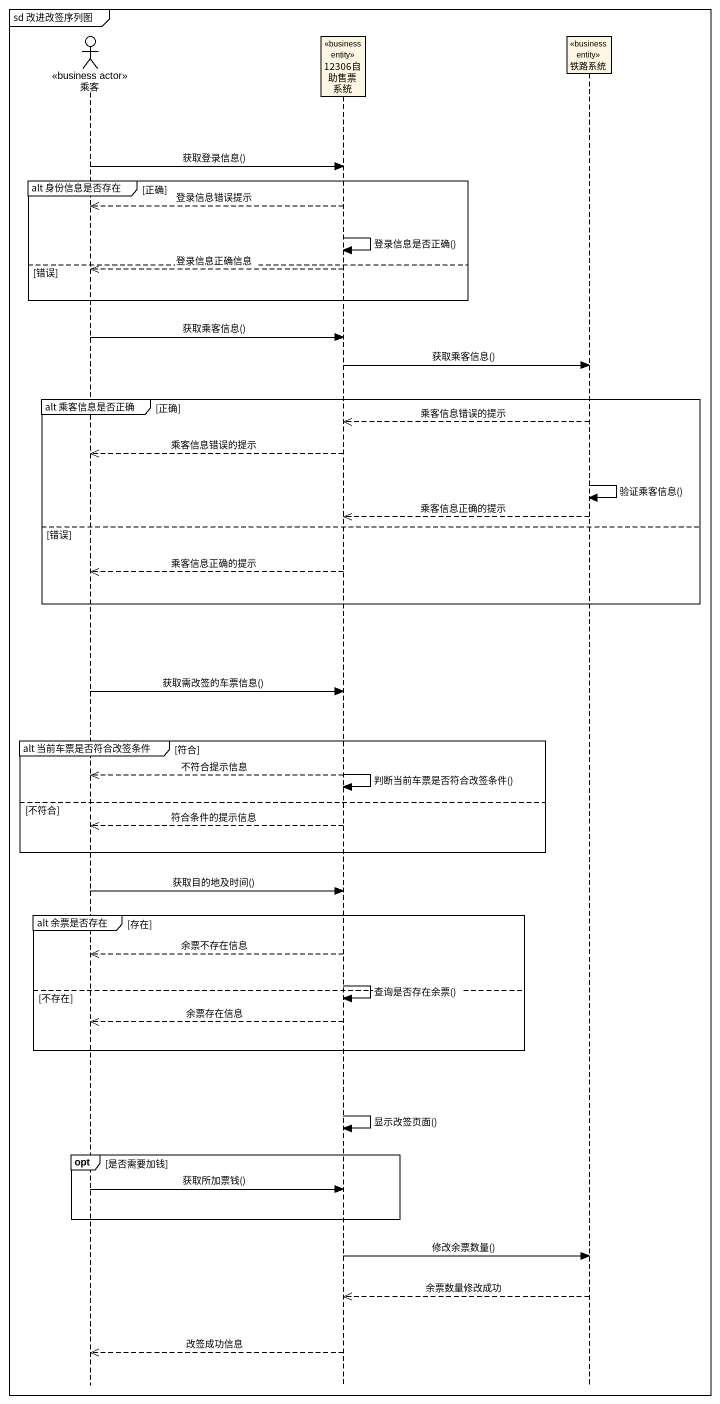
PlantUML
@startuml
mainframe sd 改进改签序列图
hide footbox
actor 乘客 <<business actor>>
participant "12306自助售票系统" as c12306自助售票系统 <<business entity>>
participant 铁路系统 <<business entity>>

乘客 -> c12306自助售票系统 : 获取登录信息()
group alt 身份信息是否存在 [正确]
  c12306自助售票系统 -->> 乘客 : 登录信息错误提示
  c12306自助售票系统 -> c12306自助售票系统 : 登录信息是否正确()
else 错误
  c12306自助售票系统 -->> 乘客 : 登录信息正确信息
end
乘客 -> c12306自助售票系统 : 获取乘客信息()
c12306自助售票系统 -> 铁路系统 : 获取乘客信息()
group alt 乘客信息是否正确 [正确]
  铁路系统 -->> c12306自助售票系统 : 乘客信息错误的提示
  c12306自助售票系统 -->> 乘客 : 乘客信息错误的提示
  铁路系统 -> 铁路系统 : 验证乘客信息()
  铁路系统 -->> c12306自助售票系统 : 乘客信息正确的提示
else 错误
  c12306自助售票系统 -->> 乘客 : 乘客信息正确的提示
end
乘客 -> c12306自助售票系统 : 获取需改签的车票信息()
group alt 当前车票是否符合改签条件 [符合]
  c12306自助售票系统 -> c12306自助售票系统 : 判断当前车票是否符合改签条件()
  c12306自助售票系统 -->> 乘客 : 不符合提示信息
else 不符合
  c12306自助售票系统 -->> 乘客 : 符合条件的提示信息
end
乘客 -> c12306自助售票系统 : 获取目的地及时间()
group alt 余票是否存在 [存在]
  c12306自助售票系统 -->> 乘客 : 余票不存在信息
  c12306自助售票系统 -> c12306自助售票系统 : 查询是否存在余票()
else 不存在
  c12306自助售票系统 -->> 乘客 : 余票存在信息
end
c12306自助售票系统 -> c12306自助售票系统 : 显示改签页面()
opt 是否需要加钱
  乘客 -> c12306自助售票系统 : 获取所加票钱()
end
c12306自助售票系统 -> 铁路系统 : 修改余票数量()
铁路系统 -->> c12306自助售票系统 : 余票数量修改成功
c12306自助售票系统 -->> 乘客 : 改签成功信息
@enduml
